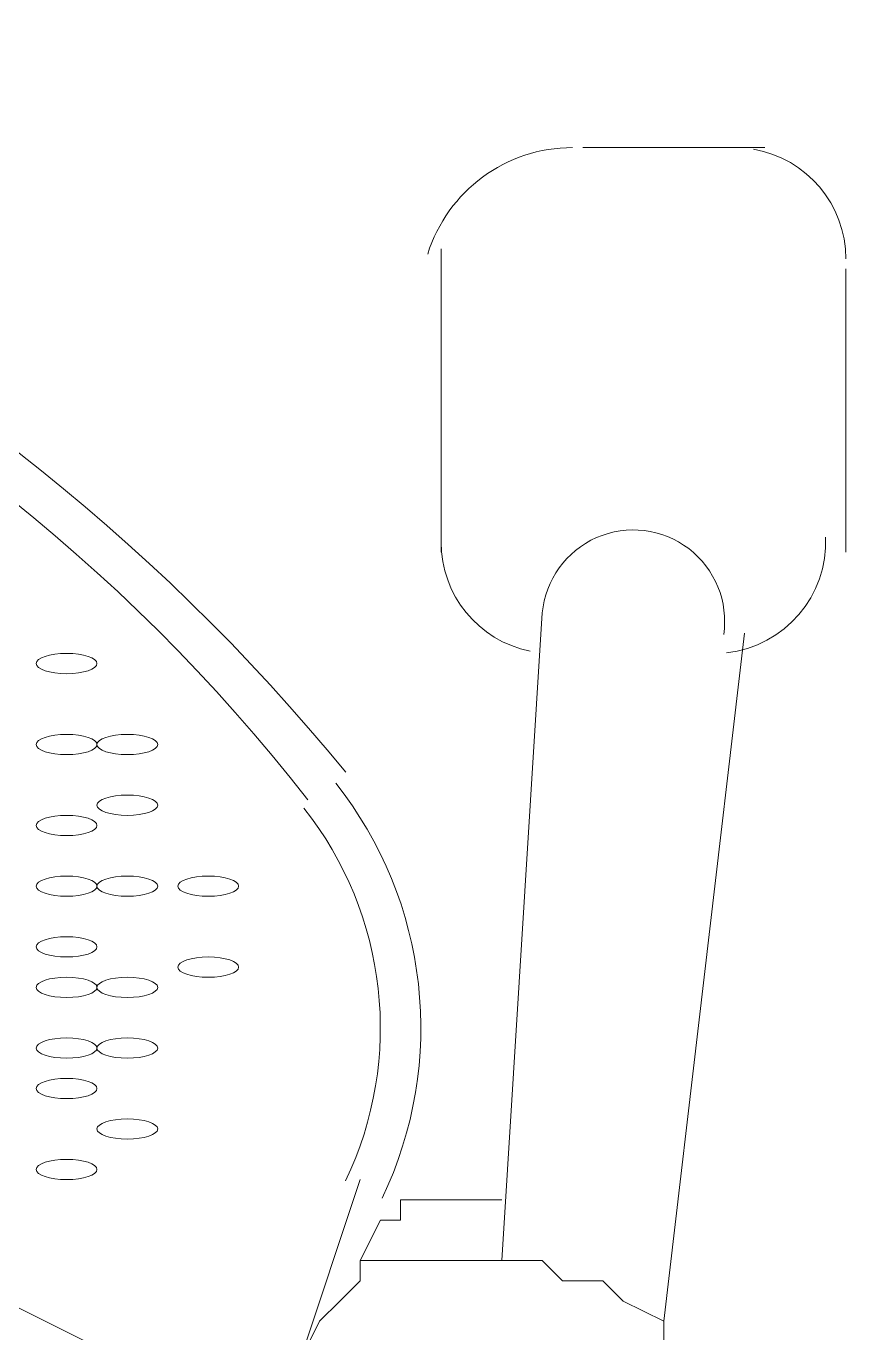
# Model space of a CAD drawing. Header units: metres. Extents: x 29 to 86.9, y -23.2 to 39.7.
# Drawn here: x 74.6386 to 74.7377, y -17.1055 to -16.9476 of the extents above; entities that cross this region are included whole.
import ezdxf

# ---------------------------------------------------------------- set-up
doc = ezdxf.new("R2010")
doc.units = ezdxf.units.M
doc.header["$LTSCALE"] = 100
doc.layers.get('0').update_dxf_attribs({"color": 254})
doc.layers.add('Arqui', color=8, linetype='Continuous', lineweight=0)

# ---------------------------------------------------------------- blocks, each defined once
blk = doc.blocks.new('A$C9582355f')
at = {"layer": 'Arqui'}
for points in [[(45.69457448278155, 6.126214199186052, 0.2278580694967523), (45.50212297980562, 6.21636923779397, 0.2278580694966841), (45.30919018274955, 6.126214199186052)], [(45.68998460515758, 6.122865414649823, 0.2538010257354624), (45.50034955296559, 6.205849049185872, 0.253801025735526), (45.31133446037353, 6.122865414649823)], [(45.74024031562152, 6.14284968396214, 1.027903157999105), (45.71831793276561, 6.145461511393933), (45.71342673276553, 6.067202311393885)], [(45.70228744051752, 6.012627475682166, 0.2305320559272412), (45.66985797746958, 6.053867237185841, 0.06904277544341211), (45.57838089641353, 6.088229262265941, 0.03702395519661546), (45.51647009220557, 6.093928121666067)], [(45.69022429841351, 6.01054424023414, 0.2302038230420165), (45.66411274949354, 6.043060791098014, 0.06904268617298152), (45.57575207206156, 6.076287177362246, -0.06904268617298152), (45.66432211730961, 6.043500045313976, 0.06904268617298152), (45.57575207206156, 6.076287177362246)]]:
    blk.add_lwpolyline(points, format="xyb", dxfattribs=at)
for points in [[(45.74521953276559, 6.201710311393981), (45.72320913276559, 6.201710311393981)], [(45.70608993276556, 6.189482311393931), (45.70608993276556, 6.152798311394235)], [(45.75500193276554, 6.152798311394235), (45.75500193276554, 6.18703671139383)], [(45.7427739327656, 6.143015911393832), (45.73299153276554, 6.059865511394037)], [(45.69630753276562, 6.076984711393834), (45.68897073276554, 6.054974311393835)], [(45.69630753276562, 6.067202311393885), (45.6987531327656, 6.072093511394087), (45.70119873276559, 6.072093511394087), (45.70119873276559, 6.074539111394188), (45.70364433276558, 6.074539111394188), (45.70853553276555, 6.074539111394188), (45.71342673276553, 6.074539111394188)], [(45.73299153276554, 6.057419911393936), (45.73299153276554, 6.059865511394037), (45.72810033276556, 6.062311111394138), (45.72565473276558, 6.064756711394239), (45.7207635327656, 6.064756711394239), (45.71831793276561, 6.067202311393885), (45.71587233276551, 6.067202311393885), (45.71342673276553, 6.067202311393885), (45.70853553276555, 6.067202311393885), (45.70364433276558, 6.067202311393885), (45.69630753276562, 6.067202311393885), (45.69630753276562, 6.064756711394239), (45.69386193276551, 6.062311111394138), (45.69141633276553, 6.059865511394037), (45.68897073276554, 6.054974311393835)]]:
    blk.add_lwpolyline(points, dxfattribs=at)
for centre, radius, start, end in [((45.72198634220268, 6.183368306999455), 0.01834200439451882, 90.00002947918104, 162.696561704692), ((45.74155111452495, 6.188259508762712), 0.01345081824056508, 1.120911416035789e-05, 80.12319912113644), ((45.73910553609579, 6.154021101219314), 0.01345079319597581, 276.3006312806328, 2.603836022458765), ((45.71954071822171, 6.15402110897594), 0.01345078545619871, 179.9999896995576, 258.4259825822397), ((45.65595516150603, 6.095326725158884), 0.0476891745960413, 334.412810053491, 38.34228155470902), ((45.65595511884982, 6.095326730128818), 0.04279800939945296, 334.4128314600451, 38.34226118607643)]:
    blk.add_arc(centre, radius, start, end, dxfattribs=at)
for points in [[(45.66084633276552, 6.140570311394185), (45.65882032435758, 6.140570311394185), (45.65717793276559, 6.140022839378162), (45.65717793276559, 6.139347511394135)], [(45.66451473276555, 6.139347511394135), (45.66451473276555, 6.140022839378162), (45.66287234117357, 6.140570311394185), (45.66084633276552, 6.140570311394185)], [(45.65717793276559, 6.139347511394135), (45.65717793276559, 6.138672183410108), (45.65882032435758, 6.138124711394084), (45.66084633276552, 6.138124711394084)], [(45.66084633276552, 6.138124711394084), (45.66287234117357, 6.138124711394084), (45.66451473276555, 6.138672183410108), (45.66451473276555, 6.139347511394135)], [(45.66084633276552, 6.130787911394236), (45.65882032435758, 6.130787911394236), (45.65717793276559, 6.130240439378213), (45.65717793276559, 6.129565111394186)], [(45.66451473276555, 6.129565111394186), (45.66451473276555, 6.130240439378213), (45.66287234117357, 6.130787911394236), (45.66084633276552, 6.130787911394236)], [(45.66818313276559, 6.130787911394236), (45.66615712435754, 6.130787911394236), (45.66451473276555, 6.130240439378213), (45.66451473276555, 6.129565111394186)], [(45.67185153276552, 6.129565111394186), (45.67185153276552, 6.130240439378213), (45.67020914117353, 6.130787911394236), (45.66818313276559, 6.130787911394236)], [(45.65717793276559, 6.129565111394186), (45.65717793276559, 6.128889783410159), (45.65882032435758, 6.128342311394135), (45.66084633276552, 6.128342311394135)], [(45.66084633276552, 6.128342311394135), (45.66287234117357, 6.128342311394135), (45.66451473276555, 6.128889783410159), (45.66451473276555, 6.129565111394186)], [(45.66451473276555, 6.129565111394186), (45.66451473276555, 6.128889783410159), (45.66615712435754, 6.128342311394135), (45.66818313276559, 6.128342311394135)], [(45.66818313276559, 6.128342311394135), (45.67020914117353, 6.128342311394135), (45.67185153276552, 6.128889783410159), (45.67185153276552, 6.129565111394186)], [(45.66818313276559, 6.123451111393933), (45.66615712435754, 6.123451111393933), (45.66451473276555, 6.12290363937791), (45.66451473276555, 6.122228311393883)], [(45.67185153276552, 6.122228311393883), (45.67185153276552, 6.12290363937791), (45.67020914117353, 6.123451111393933), (45.66818313276559, 6.123451111393933)], [(45.66451473276555, 6.122228311393883), (45.66451473276555, 6.121552983409856), (45.66615712435754, 6.121005511393832), (45.66818313276559, 6.121005511393832)], [(45.66818313276559, 6.121005511393832), (45.67020914117353, 6.121005511393832), (45.67185153276552, 6.121552983409856), (45.67185153276552, 6.122228311393883)], [(45.66084633276552, 6.121005511393832), (45.65882032435758, 6.121005511393832), (45.65717793276559, 6.120458039377809), (45.65717793276559, 6.119782711394237)], [(45.65717793276559, 6.119782711394237), (45.65717793276559, 6.11910738341021), (45.65882032435758, 6.118559911394186), (45.66084633276552, 6.118559911394186)], [(45.66451473276555, 6.119782711394237), (45.66451473276555, 6.120458039377809), (45.66287234117357, 6.121005511393832), (45.66084633276552, 6.121005511393832)], [(45.66084633276552, 6.118559911394186), (45.66287234117357, 6.118559911394186), (45.66451473276555, 6.11910738341021), (45.66451473276555, 6.119782711394237)], [(45.66084633276552, 6.113668711393984), (45.65882032435758, 6.113668711393984), (45.65717793276559, 6.113121239377961), (45.65717793276559, 6.112445911393934)], [(45.66451473276555, 6.112445911393934), (45.66451473276555, 6.113121239377961), (45.66287234117357, 6.113668711393984), (45.66084633276552, 6.113668711393984)], [(45.66818313276559, 6.113668711393984), (45.66615712435754, 6.113668711393984), (45.66451473276555, 6.113121239377961), (45.66451473276555, 6.112445911393934)], [(45.67185153276552, 6.112445911393934), (45.67185153276552, 6.113121239377961), (45.67020914117353, 6.113668711393984), (45.66818313276559, 6.113668711393984)], [(45.67796553276554, 6.113668711393984), (45.6759395243576, 6.113668711393984), (45.67429713276562, 6.113121239377961), (45.67429713276562, 6.112445911393934)], [(45.68163393276558, 6.112445911393934), (45.68163393276558, 6.113121239377961), (45.67999154117359, 6.113668711393984), (45.67796553276554, 6.113668711393984)], [(45.65717793276559, 6.112445911393934), (45.65717793276559, 6.111770583409907), (45.65882032435758, 6.111223111393883), (45.66084633276552, 6.111223111393883)], [(45.66084633276552, 6.111223111393883), (45.66287234117357, 6.111223111393883), (45.66451473276555, 6.111770583409907), (45.66451473276555, 6.112445911393934)], [(45.66451473276555, 6.112445911393934), (45.66451473276555, 6.111770583409907), (45.66615712435754, 6.111223111393883), (45.66818313276559, 6.111223111393883)], [(45.66818313276559, 6.111223111393883), (45.67020914117353, 6.111223111393883), (45.67185153276552, 6.111770583409907), (45.67185153276552, 6.112445911393934)], [(45.67429713276562, 6.112445911393934), (45.67429713276562, 6.111770583409907), (45.6759395243576, 6.111223111393883), (45.67796553276554, 6.111223111393883)], [(45.67796553276554, 6.111223111393883), (45.67999154117359, 6.111223111393883), (45.68163393276558, 6.111770583409907), (45.68163393276558, 6.112445911393934)], [(45.66084633276552, 6.106331911394136), (45.65882032435758, 6.106331911394136), (45.65717793276559, 6.105784439378112), (45.65717793276559, 6.105109111394086)], [(45.66451473276555, 6.105109111394086), (45.66451473276555, 6.105784439378112), (45.66287234117357, 6.106331911394136), (45.66084633276552, 6.106331911394136)], [(45.65717793276559, 6.105109111394086), (45.65717793276559, 6.104433783410059), (45.65882032435758, 6.103886311394035), (45.66084633276552, 6.103886311394035)], [(45.66084633276552, 6.103886311394035), (45.66287234117357, 6.103886311394035), (45.66451473276555, 6.104433783410059), (45.66451473276555, 6.105109111394086)], [(45.67796553276554, 6.103886311394035), (45.6759395243576, 6.103886311394035), (45.67429713276562, 6.103338839378011), (45.67429713276562, 6.102663511393985)], [(45.68163393276558, 6.102663511393985), (45.68163393276558, 6.103338839378011), (45.67999154117359, 6.103886311394035), (45.67796553276554, 6.103886311394035)], [(45.67429713276562, 6.102663511393985), (45.67429713276562, 6.101988183409958), (45.6759395243576, 6.101440711393934), (45.67796553276554, 6.101440711393934)], [(45.67796553276554, 6.101440711393934), (45.67999154117359, 6.101440711393934), (45.68163393276558, 6.101988183409958), (45.68163393276558, 6.102663511393985)], [(45.66084633276552, 6.101440711393934), (45.65882032435758, 6.101440711393934), (45.65717793276559, 6.100893239377911), (45.65717793276559, 6.100217911393884)], [(45.66451473276555, 6.100217911393884), (45.66451473276555, 6.100893239377911), (45.66287234117357, 6.101440711393934), (45.66084633276552, 6.101440711393934)], [(45.66818313276559, 6.101440711393934), (45.66615712435754, 6.101440711393934), (45.66451473276555, 6.100893239377911), (45.66451473276555, 6.100217911393884)], [(45.67185153276552, 6.100217911393884), (45.67185153276552, 6.100893239377911), (45.67020914117353, 6.101440711393934), (45.66818313276559, 6.101440711393934)], [(45.65717793276559, 6.100217911393884), (45.65717793276559, 6.099542583409857), (45.65882032435758, 6.098995111393833), (45.66084633276552, 6.098995111393833)], [(45.66084633276552, 6.098995111393833), (45.66287234117357, 6.098995111393833), (45.66451473276555, 6.099542583409857), (45.66451473276555, 6.100217911393884)], [(45.66451473276555, 6.100217911393884), (45.66451473276555, 6.099542583409857), (45.66615712435754, 6.098995111393833), (45.66818313276559, 6.098995111393833)], [(45.66818313276559, 6.098995111393833), (45.67020914117353, 6.098995111393833), (45.67185153276552, 6.099542583409857), (45.67185153276552, 6.100217911393884)], [(45.66084633276552, 6.094103911394086), (45.65882032435758, 6.094103911394086), (45.65717793276559, 6.093556439378062), (45.65717793276559, 6.092881111394036)], [(45.65717793276559, 6.092881111394036), (45.65717793276559, 6.092205783410009), (45.65882032435758, 6.091658311393985), (45.66084633276552, 6.091658311393985)], [(45.66451473276555, 6.092881111394036), (45.66451473276555, 6.093556439378062), (45.66287234117357, 6.094103911394086), (45.66084633276552, 6.094103911394086)], [(45.66084633276552, 6.091658311393985), (45.66287234117357, 6.091658311393985), (45.66451473276555, 6.092205783410009), (45.66451473276555, 6.092881111394036)], [(45.66818313276559, 6.094103911394086), (45.66615712435754, 6.094103911394086), (45.66451473276555, 6.093556439378062), (45.66451473276555, 6.092881111394036)], [(45.66451473276555, 6.092881111394036), (45.66451473276555, 6.092205783410009), (45.66615712435754, 6.091658311393985), (45.66818313276559, 6.091658311393985)], [(45.67185153276552, 6.092881111394036), (45.67185153276552, 6.093556439378062), (45.67020914117353, 6.094103911394086), (45.66818313276559, 6.094103911394086)], [(45.66818313276559, 6.091658311393985), (45.67020914117353, 6.091658311393985), (45.67185153276552, 6.092205783410009), (45.67185153276552, 6.092881111394036)], [(45.66084633276552, 6.089212711393884), (45.65882032435758, 6.089212711393884), (45.65717793276559, 6.08866523937786), (45.65717793276559, 6.087989911393834)], [(45.65717793276559, 6.087989911393834), (45.65717793276559, 6.087314583409807), (45.65882032435758, 6.086767111394238), (45.66084633276552, 6.086767111394238)], [(45.66451473276555, 6.087989911393834), (45.66451473276555, 6.08866523937786), (45.66287234117357, 6.089212711393884), (45.66084633276552, 6.089212711393884)], [(45.66084633276552, 6.086767111394238), (45.66287234117357, 6.086767111394238), (45.66451473276555, 6.087314583409807), (45.66451473276555, 6.087989911393834)], [(45.66818313276559, 6.084321511394137), (45.66615712435754, 6.084321511394137), (45.66451473276555, 6.083774039378113), (45.66451473276555, 6.083098711394086)], [(45.67185153276552, 6.083098711394086), (45.67185153276552, 6.083774039378113), (45.67020914117353, 6.084321511394137), (45.66818313276559, 6.084321511394137)], [(45.66451473276555, 6.083098711394086), (45.66451473276555, 6.08242338341006), (45.66615712435754, 6.081875911394036), (45.66818313276559, 6.081875911394036)], [(45.66818313276559, 6.081875911394036), (45.67020914117353, 6.081875911394036), (45.67185153276552, 6.08242338341006), (45.67185153276552, 6.083098711394086)], [(45.66084633276552, 6.079430311393935), (45.65882032435758, 6.079430311393935), (45.65717793276559, 6.078882839377911), (45.65717793276559, 6.078207511393884)], [(45.66451473276555, 6.078207511393884), (45.66451473276555, 6.078882839377911), (45.66287234117357, 6.079430311393935), (45.66084633276552, 6.079430311393935)], [(45.65717793276559, 6.078207511393884), (45.65717793276559, 6.077532183409858), (45.65882032435758, 6.076984711393834), (45.66084633276552, 6.076984711393834)], [(45.66084633276552, 6.076984711393834), (45.66287234117357, 6.076984711393834), (45.66451473276555, 6.077532183409858), (45.66451473276555, 6.078207511393884)]]:
    blk.add_open_spline(points, degree=3, dxfattribs=at)

msp = doc.modelspace()

# ---------------------------------------------------------------- block references
msp.add_blockref('A$C9582355f', (28.98266172889876, -23.16396569870889))

doc.saveas('drawing.dxf')
